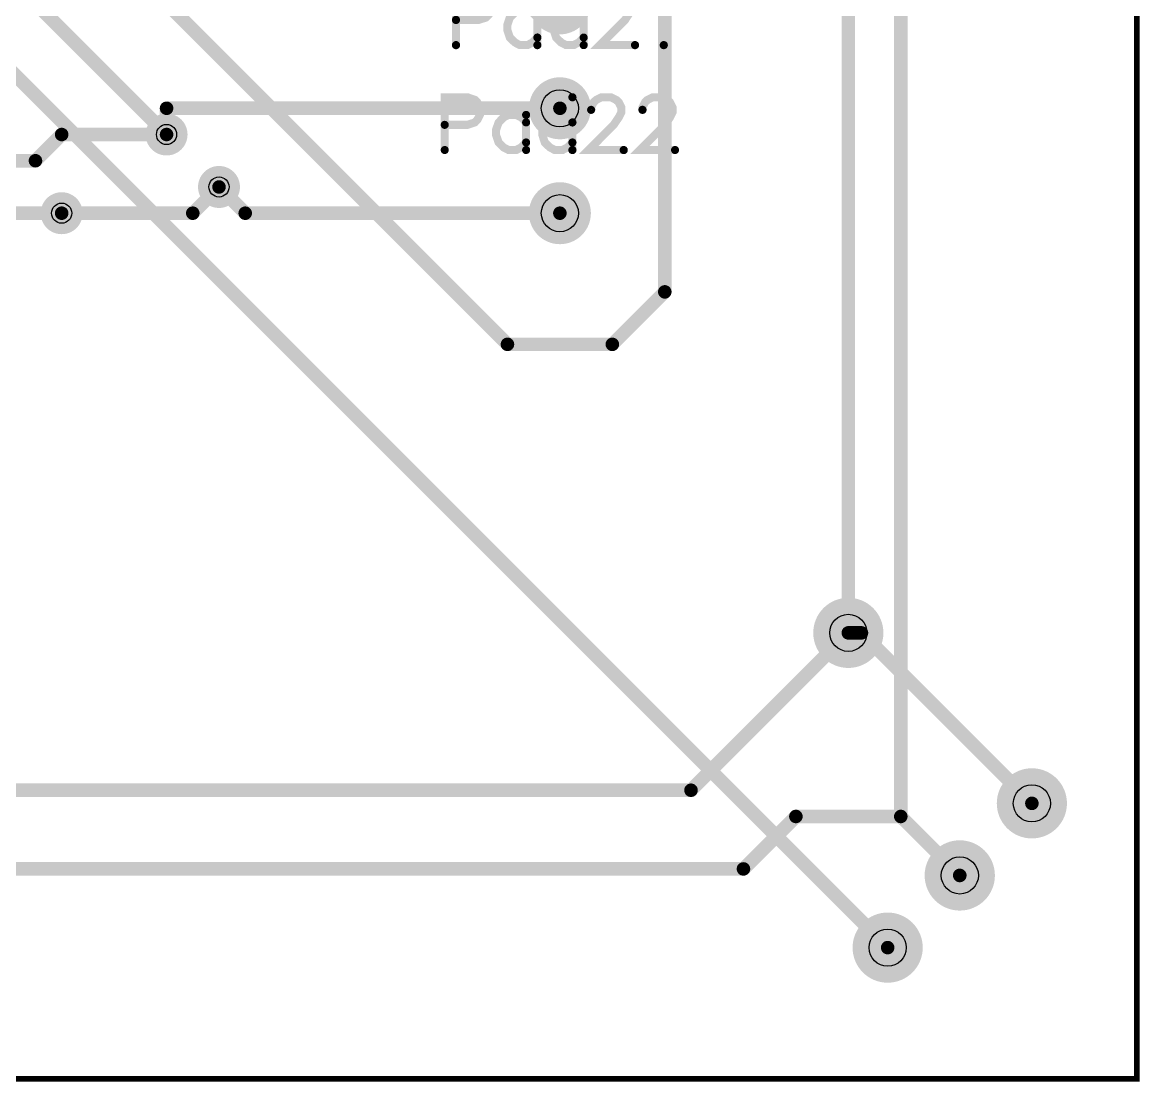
# Model space of a CAD drawing. Extents: x -0.03 to 2.52, y 0 to 2.59.
# Drawn here: x 1.438 to 2.503, y -0.003 to 1.007 of the extents above; entities that cross this region are included whole.
import ezdxf

# ---------------------------------------------------------------- set-up
doc = ezdxf.new("R2010")
doc.units = 0
for name, color, linetype in [('Board_Outline', 13, 'CONTINUOUS'), ('Bottom', 6, 'CONTINUOUS'), ('Bottom_Mask', 10, 'CONTINUOUS'), ('Drill_Bottom', 8, 'CONTINUOUS'), ('Drill_Top', 7, 'CONTINUOUS'), ('Top', 5, 'CONTINUOUS'), ('Top_Mask', 3, 'CONTINUOUS'), ('Top_Silk', 2, 'CONTINUOUS')]:
    doc.layers.add(name, color=color, linetype=linetype)

msp = doc.modelspace()

# ---------------------------------------------------------------- linework, layer by layer
at = {"layer": 'Board_Outline', "linetype": 'CONTINUOUS', "const_width": 0.0055}
msp.add_lwpolyline([(0, 2.55), (2.5, 2.55), (2.5, 0), (0, 0), (0, 2.55)], dxfattribs=at)
at = {"layer": 'Bottom', "linetype": 'CONTINUOUS', "const_width": 0.013}
for points in [[(1.35, 1.0375), (2.2625, 0.125)], [(1.45, 1.025), (1.575, 0.9)], [(1.95, 0.925), (1.575, 0.925)], [(1.575, 0.925), (1.575, 0.9)], [(1.65, 0.825), (1.625, 0.85)], [(1.475, 0.825), (1.425, 0.825)], [(1.95, 0.825), (1.65, 0.825)], [(2.225, 0.425), (2.2375, 0.425)], [(2.2375, 0.425), (2.4, 0.2625)]]:
    msp.add_lwpolyline(points, dxfattribs=at)
at = {"layer": 'Bottom', "linetype": 'CONTINUOUS'}
for points, const_width in [([(1.9648, 1.025, 1), (1.9352, 1.025, 1), (1.9648, 1.025, 1)], 0.0295), ([(1.9648, 0.925, 1), (1.9352, 0.925, 1), (1.9648, 0.925, 1)], 0.0295), ([(1.5718, 0.925, 1), (1.5782, 0.925, 1), (1.5718, 0.925, 1)], 0.0065), ([(1.5718, 0.925, 1), (1.5782, 0.925, 1), (1.5718, 0.925, 1)], 0.0065), ([(1.9468, 0.925, 1), (1.9532, 0.925, 1), (1.9468, 0.925, 1)], 0.0065), ([(1.585, 0.9, 1), (1.565, 0.9, 1), (1.585, 0.9, 1)], 0.02), ([(1.5718, 0.9, 1), (1.5782, 0.9, 1), (1.5718, 0.9, 1)], 0.0065), ([(1.5718, 0.9, 1), (1.5782, 0.9, 1), (1.5718, 0.9, 1)], 0.0065), ([(1.635, 0.85, 1), (1.615, 0.85, 1), (1.635, 0.85, 1)], 0.02), ([(1.6218, 0.85, 1), (1.6282, 0.85, 1), (1.6218, 0.85, 1)], 0.0065), ([(1.9648, 0.825, 1), (1.9352, 0.825, 1), (1.9648, 0.825, 1)], 0.0295), ([(1.485, 0.825, 1), (1.465, 0.825, 1), (1.485, 0.825, 1)], 0.02), ([(1.4718, 0.825, 1), (1.4782, 0.825, 1), (1.4718, 0.825, 1)], 0.0065), ([(1.6468, 0.825, 1), (1.6532, 0.825, 1), (1.6468, 0.825, 1)], 0.0065), ([(1.6468, 0.825, 1), (1.6532, 0.825, 1), (1.6468, 0.825, 1)], 0.0065), ([(1.9468, 0.825, 1), (1.9532, 0.825, 1), (1.9468, 0.825, 1)], 0.0065), ([(2.2398, 0.425, 1), (2.2102, 0.425, 1), (2.2398, 0.425, 1)], 0.0295), ([(2.2218, 0.425, 1), (2.2282, 0.425, 1), (2.2218, 0.425, 1)], 0.0065), ([(2.2343, 0.425, 1), (2.2407, 0.425, 1), (2.2343, 0.425, 1)], 0.0065), ([(2.2343, 0.425, 1), (2.2407, 0.425, 1), (2.2343, 0.425, 1)], 0.0065), ([(2.4148, 0.2625, 1), (2.3852, 0.2625, 1), (2.4148, 0.2625, 1)], 0.0295), ([(2.3968, 0.2625, 1), (2.4032, 0.2625, 1), (2.3968, 0.2625, 1)], 0.0065), ([(2.346, 0.1938, 1), (2.3165, 0.1938, 1), (2.346, 0.1938, 1)], 0.0295), ([(2.2773, 0.125, 1), (2.2477, 0.125, 1), (2.2773, 0.125, 1)], 0.0295), ([(2.2593, 0.125, 1), (2.2657, 0.125, 1), (2.2593, 0.125, 1)], 0.0065)]:
    msp.add_lwpolyline(points, format="xyb", dxfattribs=dict(at, const_width=const_width))
at = {"layer": 'Bottom_Mask', "linetype": 'CONTINUOUS'}
for points, const_width in [([(1.9648, 1.025, 1), (1.9352, 1.025, 1), (1.9648, 1.025, 1)], 0.0295), ([(1.9352, 1.025, 1), (1.9648, 1.025, 1), (1.9352, 1.025, 1)], 0.0295), ([(1.9648, 0.925, 1), (1.9352, 0.925, 1), (1.9648, 0.925, 1)], 0.0295), ([(1.9352, 0.925, 1), (1.9648, 0.925, 1), (1.9352, 0.925, 1)], 0.0295), ([(1.9648, 0.825, 1), (1.9352, 0.825, 1), (1.9648, 0.825, 1)], 0.0295), ([(1.9352, 0.825, 1), (1.9648, 0.825, 1), (1.9352, 0.825, 1)], 0.0295), ([(2.2417, 0.425, 1), (2.2083, 0.425, 1), (2.2417, 0.425, 1)], 0.0335), ([(2.2083, 0.425, 1), (2.2417, 0.425, 1), (2.2083, 0.425, 1)], 0.0335), ([(2.4167, 0.2625, 1), (2.3833, 0.2625, 1), (2.4167, 0.2625, 1)], 0.0335), ([(2.3833, 0.2625, 1), (2.4167, 0.2625, 1), (2.3833, 0.2625, 1)], 0.0335), ([(2.348, 0.1938, 1), (2.3145, 0.1938, 1), (2.348, 0.1938, 1)], 0.0335), ([(2.3145, 0.1938, 1), (2.348, 0.1938, 1), (2.3145, 0.1938, 1)], 0.0335), ([(2.2792, 0.125, 1), (2.2458, 0.125, 1), (2.2792, 0.125, 1)], 0.0335), ([(2.2458, 0.125, 1), (2.2792, 0.125, 1), (2.2458, 0.125, 1)], 0.0335)]:
    msp.add_lwpolyline(points, format="xyb", dxfattribs=dict(at, const_width=const_width))
at = {"layer": 'Drill_Bottom'}
for centre, radius in [((1.95, 0.925), 0.0177), ((1.575, 0.9), 0.0096), ((1.625, 0.85), 0.0096), ((1.95, 0.825), 0.0177), ((1.475, 0.825), 0.0096), ((2.225, 0.425), 0.0177), ((2.4, 0.2625), 0.0177), ((2.3313, 0.1938), 0.0177), ((2.2625, 0.125), 0.0177)]:
    msp.add_circle(centre, radius, dxfattribs=at)
at = {"layer": 'Drill_Top'}
for centre, radius in [((1.95, 0.925), 0.0177), ((1.575, 0.9), 0.0096), ((1.625, 0.85), 0.0096), ((1.95, 0.825), 0.0177), ((1.475, 0.825), 0.0096), ((2.225, 0.425), 0.0177), ((2.4, 0.2625), 0.0177), ((2.3313, 0.1938), 0.0177), ((2.2625, 0.125), 0.0177)]:
    msp.add_circle(centre, radius, dxfattribs=at)
at = {"layer": 'Top', "linetype": 'CONTINUOUS', "const_width": 0.013}
for points in [[(2.05, 1.45), (2.05, 0.75)], [(2.225, 1.325), (2.225, 0.425)], [(2.275, 1.225), (2.275, 0.25)], [(1.9, 0.7), (1.55, 1.05)], [(1.475, 0.9), (1.45, 0.875)], [(1.575, 0.9), (1.475, 0.9)], [(1.45, 0.875), (1.325, 0.875)], [(1.6, 0.825), (1.625, 0.85)], [(1.475, 0.825), (1.6, 0.825)], [(2.05, 0.75), (2, 0.7)], [(2, 0.7), (1.9, 0.7)], [(2.225, 0.425), (2.075, 0.275)], [(2.075, 0.275), (1.275, 0.275)], [(2.175, 0.25), (2.125, 0.2)], [(2.275, 0.25), (2.175, 0.25)], [(2.275, 0.25), (2.3313, 0.1938)], [(2.125, 0.2), (1.325, 0.2)]]:
    msp.add_lwpolyline(points, dxfattribs=at)
at = {"layer": 'Top', "linetype": 'CONTINUOUS'}
for points, const_width in [([(1.9648, 1.025, 1), (1.9352, 1.025, 1), (1.9648, 1.025, 1)], 0.0295), ([(1.9648, 0.925, 1), (1.9352, 0.925, 1), (1.9648, 0.925, 1)], 0.0295), ([(1.585, 0.9, 1), (1.565, 0.9, 1), (1.585, 0.9, 1)], 0.02), ([(1.4718, 0.9, 1), (1.4782, 0.9, 1), (1.4718, 0.9, 1)], 0.0065), ([(1.4718, 0.9, 1), (1.4782, 0.9, 1), (1.4718, 0.9, 1)], 0.0065), ([(1.5718, 0.9, 1), (1.5782, 0.9, 1), (1.5718, 0.9, 1)], 0.0065), ([(1.4468, 0.875, 1), (1.4532, 0.875, 1), (1.4468, 0.875, 1)], 0.0065), ([(1.4468, 0.875, 1), (1.4532, 0.875, 1), (1.4468, 0.875, 1)], 0.0065), ([(1.635, 0.85, 1), (1.615, 0.85, 1), (1.635, 0.85, 1)], 0.02), ([(1.6218, 0.85, 1), (1.6282, 0.85, 1), (1.6218, 0.85, 1)], 0.0065), ([(1.9648, 0.825, 1), (1.9352, 0.825, 1), (1.9648, 0.825, 1)], 0.0295), ([(1.485, 0.825, 1), (1.465, 0.825, 1), (1.485, 0.825, 1)], 0.02), ([(1.4718, 0.825, 1), (1.4782, 0.825, 1), (1.4718, 0.825, 1)], 0.0065), ([(1.5968, 0.825, 1), (1.6032, 0.825, 1), (1.5968, 0.825, 1)], 0.0065), ([(1.5968, 0.825, 1), (1.6032, 0.825, 1), (1.5968, 0.825, 1)], 0.0065), ([(2.0468, 0.75, 1), (2.0532, 0.75, 1), (2.0468, 0.75, 1)], 0.0065), ([(2.0468, 0.75, 1), (2.0532, 0.75, 1), (2.0468, 0.75, 1)], 0.0065), ([(1.8968, 0.7, 1), (1.9032, 0.7, 1), (1.8968, 0.7, 1)], 0.0065), ([(1.8968, 0.7, 1), (1.9032, 0.7, 1), (1.8968, 0.7, 1)], 0.0065), ([(1.9968, 0.7, 1), (2.0032, 0.7, 1), (1.9968, 0.7, 1)], 0.0065), ([(1.9968, 0.7, 1), (2.0032, 0.7, 1), (1.9968, 0.7, 1)], 0.0065), ([(2.2398, 0.425, 1), (2.2102, 0.425, 1), (2.2398, 0.425, 1)], 0.0295), ([(2.2218, 0.425, 1), (2.2282, 0.425, 1), (2.2218, 0.425, 1)], 0.0065), ([(2.2218, 0.425, 1), (2.2282, 0.425, 1), (2.2218, 0.425, 1)], 0.0065), ([(2.4148, 0.2625, 1), (2.3852, 0.2625, 1), (2.4148, 0.2625, 1)], 0.0295), ([(2.0718, 0.275, 1), (2.0782, 0.275, 1), (2.0718, 0.275, 1)], 0.0065), ([(2.0718, 0.275, 1), (2.0782, 0.275, 1), (2.0718, 0.275, 1)], 0.0065), ([(2.1718, 0.25, 1), (2.1782, 0.25, 1), (2.1718, 0.25, 1)], 0.0065), ([(2.1718, 0.25, 1), (2.1782, 0.25, 1), (2.1718, 0.25, 1)], 0.0065), ([(2.2718, 0.25, 1), (2.2782, 0.25, 1), (2.2718, 0.25, 1)], 0.0065), ([(2.2718, 0.25, 1), (2.2782, 0.25, 1), (2.2718, 0.25, 1)], 0.0065), ([(2.2718, 0.25, 1), (2.2782, 0.25, 1), (2.2718, 0.25, 1)], 0.0065), ([(2.346, 0.1938, 1), (2.3165, 0.1938, 1), (2.346, 0.1938, 1)], 0.0295), ([(2.1218, 0.2, 1), (2.1282, 0.2, 1), (2.1218, 0.2, 1)], 0.0065), ([(2.1218, 0.2, 1), (2.1282, 0.2, 1), (2.1218, 0.2, 1)], 0.0065), ([(2.328, 0.1938, 1), (2.3345, 0.1938, 1), (2.328, 0.1938, 1)], 0.0065), ([(2.2773, 0.125, 1), (2.2477, 0.125, 1), (2.2773, 0.125, 1)], 0.0295)]:
    msp.add_lwpolyline(points, format="xyb", dxfattribs=dict(at, const_width=const_width))
at = {"layer": 'Top_Mask', "linetype": 'CONTINUOUS'}
for points, const_width in [([(1.9648, 1.025, 1), (1.9352, 1.025, 1), (1.9648, 1.025, 1)], 0.0295), ([(1.9352, 1.025, 1), (1.9648, 1.025, 1), (1.9352, 1.025, 1)], 0.0295), ([(1.9648, 0.925, 1), (1.9352, 0.925, 1), (1.9648, 0.925, 1)], 0.0295), ([(1.9352, 0.925, 1), (1.9648, 0.925, 1), (1.9352, 0.925, 1)], 0.0295), ([(1.9648, 0.825, 1), (1.9352, 0.825, 1), (1.9648, 0.825, 1)], 0.0295), ([(1.9352, 0.825, 1), (1.9648, 0.825, 1), (1.9352, 0.825, 1)], 0.0295), ([(2.2417, 0.425, 1), (2.2083, 0.425, 1), (2.2417, 0.425, 1)], 0.0335), ([(2.2083, 0.425, 1), (2.2417, 0.425, 1), (2.2083, 0.425, 1)], 0.0335), ([(2.4167, 0.2625, 1), (2.3833, 0.2625, 1), (2.4167, 0.2625, 1)], 0.0335), ([(2.3833, 0.2625, 1), (2.4167, 0.2625, 1), (2.3833, 0.2625, 1)], 0.0335), ([(2.348, 0.1938, 1), (2.3145, 0.1938, 1), (2.348, 0.1938, 1)], 0.0335), ([(2.3145, 0.1938, 1), (2.348, 0.1938, 1), (2.3145, 0.1938, 1)], 0.0335), ([(2.2792, 0.125, 1), (2.2458, 0.125, 1), (2.2792, 0.125, 1)], 0.0335), ([(2.2458, 0.125, 1), (2.2792, 0.125, 1), (2.2458, 0.125, 1)], 0.0335)]:
    msp.add_lwpolyline(points, format="xyb", dxfattribs=dict(at, const_width=const_width))
at = {"layer": 'Top_Silk', "linetype": 'CONTINUOUS', "const_width": 0.0077}
for points in [[(2.0371, 1.0259), (2.0419, 1.0283), (2.0491, 1.0354), (2.0491, 0.9852)], [(1.8509, 1.0092), (1.8725, 1.0092), (1.8796, 1.0115), (1.8821, 1.014), (1.8844, 1.0187), (1.8844, 1.0259), (1.8821, 1.0307), (1.8796, 1.0331), (1.8725, 1.0355), (1.8509, 1.0355), (1.8509, 0.9852)], [(1.9727, 1.0355), (1.9727, 0.9852)], [(1.9906, 1.0235), (1.9906, 1.0259), (1.9929, 1.0307), (1.9953, 1.033), (2.0001, 1.0354), (2.0097, 1.0354), (2.0144, 1.033), (2.0168, 1.0307), (2.0192, 1.0259), (2.0192, 1.0211), (2.0168, 1.0163), (2.0121, 1.0092), (1.9881, 0.9852), (2.0216, 0.9852)], [(1.9286, 1.0115), (1.9238, 1.0163), (1.919, 1.0187), (1.9119, 1.0187), (1.9071, 1.0163), (1.9023, 1.0115), (1.8999, 1.0044), (1.8999, 0.9996), (1.9023, 0.9924), (1.9071, 0.9877), (1.9119, 0.9852), (1.919, 0.9852), (1.9238, 0.9877), (1.9286, 0.9924)], [(1.9286, 1.0187), (1.9286, 0.9852)], [(1.9727, 1.0115), (1.9679, 1.0163), (1.9631, 1.0187), (1.9559, 1.0187), (1.9512, 1.0163), (1.9464, 1.0115), (1.944, 1.0044), (1.944, 0.9996), (1.9464, 0.9924), (1.9512, 0.9877), (1.9559, 0.9852), (1.9631, 0.9852), (1.9679, 0.9877), (1.9727, 0.9924)], [(1.8402, 0.9092), (1.8618, 0.9092), (1.8689, 0.9115), (1.8713, 0.914), (1.8737, 0.9187), (1.8737, 0.9259), (1.8713, 0.9307), (1.8689, 0.9331), (1.8618, 0.9355), (1.8402, 0.9355), (1.8402, 0.8852)], [(1.9619, 0.9355), (1.9619, 0.8852)], [(1.9798, 0.9235), (1.9798, 0.9259), (1.9822, 0.9307), (1.9846, 0.933), (1.9894, 0.9354), (1.9989, 0.9354), (2.0037, 0.933), (2.0061, 0.9307), (2.0085, 0.9259), (2.0085, 0.9211), (2.0061, 0.9163), (2.0013, 0.9092), (1.9774, 0.8852), (2.0109, 0.8852)], [(2.0287, 0.9235), (2.0287, 0.9259), (2.0311, 0.9307), (2.0335, 0.933), (2.0383, 0.9354), (2.0479, 0.9354), (2.0526, 0.933), (2.055, 0.9307), (2.0574, 0.9259), (2.0574, 0.9211), (2.055, 0.9163), (2.0502, 0.9092), (2.0263, 0.8852), (2.0598, 0.8852)], [(1.9178, 0.9115), (1.9131, 0.9163), (1.9083, 0.9187), (1.9011, 0.9187), (1.8963, 0.9163), (1.8916, 0.9115), (1.8891, 0.9044), (1.8891, 0.8996), (1.8916, 0.8924), (1.8963, 0.8877), (1.9011, 0.8852), (1.9083, 0.8852), (1.9131, 0.8877), (1.9178, 0.8924)], [(1.9178, 0.9187), (1.9178, 0.8852)], [(1.9619, 0.9115), (1.9572, 0.9163), (1.9524, 0.9187), (1.9452, 0.9187), (1.9404, 0.9163), (1.9356, 0.9115), (1.9333, 0.9044), (1.9333, 0.8996), (1.9356, 0.8924), (1.9404, 0.8877), (1.9452, 0.8852), (1.9524, 0.8852), (1.9572, 0.8877), (1.9619, 0.8924)]]:
    msp.add_lwpolyline(points, dxfattribs=at)
at = {"layer": 'Top_Silk', "linetype": 'CONTINUOUS', "const_width": 0.0039}
for points in [[(1.849, 1.0092, 1), (1.8529, 1.0092, 1), (1.849, 1.0092, 1)], [(1.9266, 0.9924, 1), (1.9305, 0.9924, 1), (1.9266, 0.9924, 1)], [(1.9708, 0.9924, 1), (1.9746, 0.9924, 1), (1.9708, 0.9924, 1)], [(1.849, 0.9852, 1), (1.8529, 0.9852, 1), (1.849, 0.9852, 1)], [(1.9266, 0.9852, 1), (1.9305, 0.9852, 1), (1.9266, 0.9852, 1)], [(1.9708, 0.9852, 1), (1.9746, 0.9852, 1), (1.9708, 0.9852, 1)], [(2.0197, 0.9852, 1), (2.0236, 0.9852, 1), (2.0197, 0.9852, 1)], [(2.0471, 0.9852, 1), (2.051, 0.9852, 1), (2.0471, 0.9852, 1)], [(1.96, 0.9355, 1), (1.9639, 0.9355, 1), (1.96, 0.9355, 1)], [(1.9779, 0.9235, 1), (1.9817, 0.9235, 1), (1.9779, 0.9235, 1)], [(2.0268, 0.9235, 1), (2.0307, 0.9235, 1), (2.0268, 0.9235, 1)], [(1.9159, 0.9187, 1), (1.9197, 0.9187, 1), (1.9159, 0.9187, 1)], [(1.8383, 0.9092, 1), (1.8421, 0.9092, 1), (1.8383, 0.9092, 1)], [(1.9159, 0.9115, 1), (1.9197, 0.9115, 1), (1.9159, 0.9115, 1)], [(1.96, 0.9115, 1), (1.9639, 0.9115, 1), (1.96, 0.9115, 1)], [(1.9159, 0.8924, 1), (1.9197, 0.8924, 1), (1.9159, 0.8924, 1)], [(1.96, 0.8924, 1), (1.9639, 0.8924, 1), (1.96, 0.8924, 1)], [(1.8383, 0.8852, 1), (1.8421, 0.8852, 1), (1.8383, 0.8852, 1)], [(1.9159, 0.8852, 1), (1.9197, 0.8852, 1), (1.9159, 0.8852, 1)], [(1.96, 0.8852, 1), (1.9639, 0.8852, 1), (1.96, 0.8852, 1)], [(2.0089, 0.8852, 1), (2.0128, 0.8852, 1), (2.0089, 0.8852, 1)], [(2.0579, 0.8852, 1), (2.0617, 0.8852, 1), (2.0579, 0.8852, 1)]]:
    msp.add_lwpolyline(points, format="xyb", dxfattribs=at)

doc.saveas('drawing.dxf')
